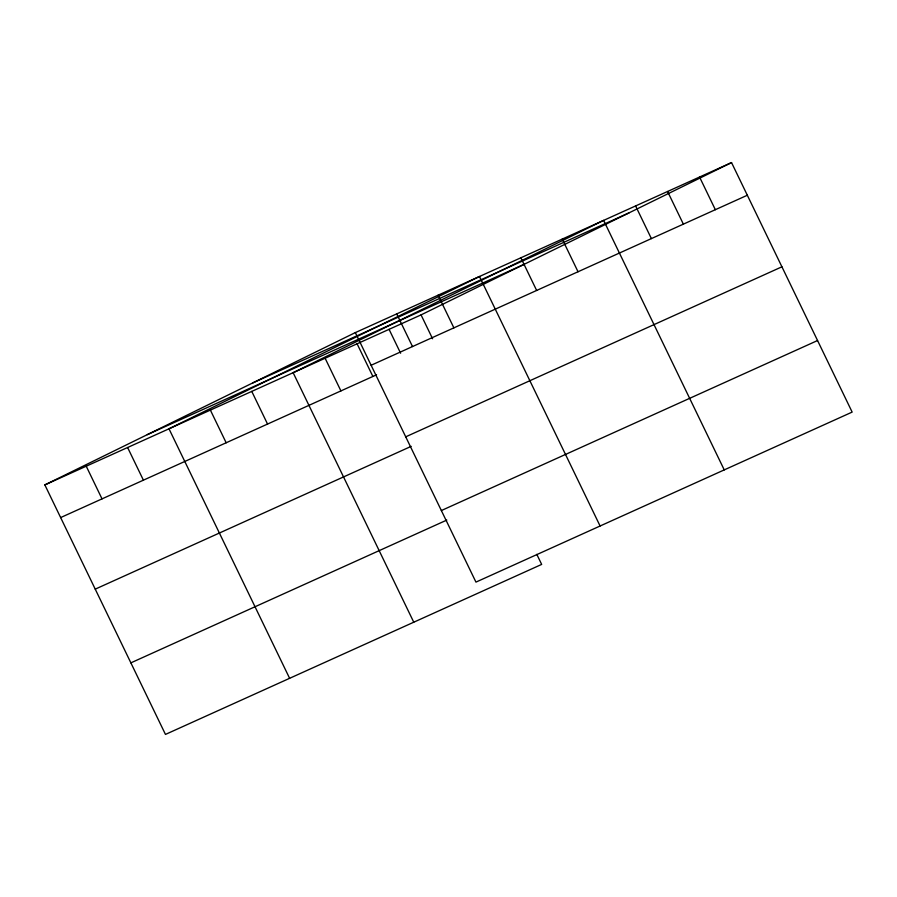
<?xml version="1.0" encoding="UTF-8"?>
<svg xmlns="http://www.w3.org/2000/svg" width="897" height="897" viewBox="0 0 897 897"><rect width="100%" height="100%" fill="white"/><g stroke="black" fill="none" stroke-linecap="round" stroke-linejoin="round"><path stroke-width="1.35" d="M536.81 554.357L541.665 564.404L165.463 734.419L44.85 484.907L355.335 332.596L731.537 162.581L852.15 412.093L475.948 582.108L355.335 332.596M44.85 484.907L421.052 314.892L731.537 162.581M252.876 382.862L629.077 212.847M147.31 434.641L523.512 264.626M371.123 365.258L747.324 195.243M60.637 517.58L376.583 374.789M405.713 436.828L781.915 266.813M95.239 589.138L411.174 446.358M441.358 510.55L817.559 340.535M130.872 662.861L446.807 520.081M699.559 177.034L715.346 209.696M667.581 191.487L683.368 224.149M635.603 205.94L651.39 238.602M724.238 469.893L603.625 220.382L293.14 372.692L413.764 622.204M562.24 239.084L578.038 271.757M520.854 257.787L536.653 290.46M600.093 526.001L479.48 276.489L168.995 428.8L289.619 678.311M438.095 295.191L453.882 327.865M421.052 314.892L432.589 338.763M396.709 313.894L412.508 346.567M389.074 329.345L400.611 353.216M357.096 343.798L372.883 376.46M325.118 358.251L340.916 390.913M251.765 391.395L267.553 424.068M210.38 410.097L226.167 442.77M127.609 447.502L143.408 480.175M86.235 466.205L102.023 498.878"/></g></svg>
